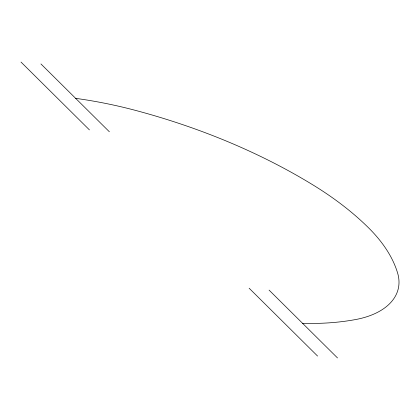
<?xml version="1.0" encoding="UTF-8"?>
<svg xmlns="http://www.w3.org/2000/svg" width="420" height="420" viewBox="0 0 420 420"><rect width="100%" height="100%" fill="white"/><g stroke="black" fill="none" stroke-linecap="round" stroke-linejoin="round"><path stroke-width="0.63" d="M40.934 63.94L109.379 131.786M269.073 290.099L337.512 357.945M21 62.055L89.439 129.901M249.139 288.215L317.578 356.06M302.6 323.332A181.514 103.593 12.2 0 0 355.467 319.573A86.079 49.124 12.2 0 0 397.604 273.016A181.514 103.593 12.2 0 0 368.639 227.903A284.282 162.246 12.2 0 0 313.635 185.346A429.476 245.107 12.2 0 0 135.66 110.434A284.282 162.246 12.2 0 0 75.647 98.348"/></g></svg>
